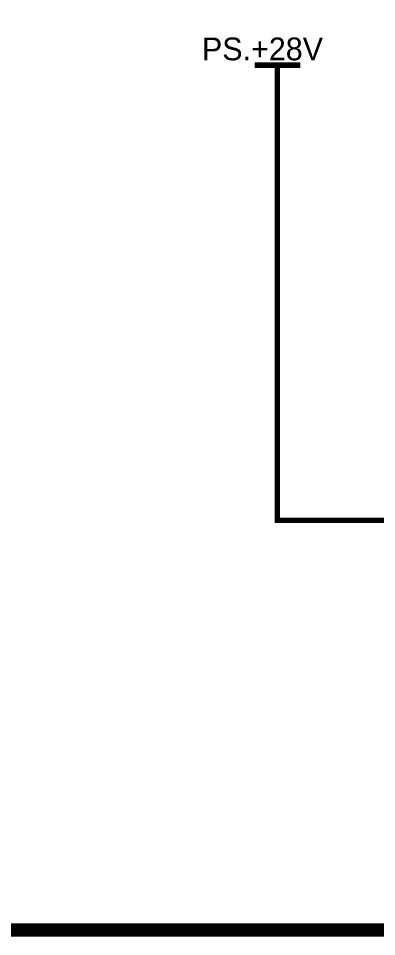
# Model space of a CAD drawing. Header units: inches. Extents: x 0 to 11, y 0 to 8.5.
# Drawn here: x 7.631 to 8.417, y 2.185 to 4.203 of the extents above; entities that cross this region are included whole.
import ezdxf

# ---------------------------------------------------------------- set-up
doc = ezdxf.new("R2010")
doc.units = ezdxf.units.IN
doc.header["$MEASUREMENT"] = 0
doc.layers.add('Sheet', color=255, linetype='Continuous')

msp = doc.modelspace()

# ---------------------------------------------------------------- linework, layer by layer
at = {"layer": 'Sheet', "const_width": 0.0295}
msp.add_lwpolyline([(6.3001, 7.8999), (10.2991, 7.8999), (10.2991, 2.1996), (6.3001, 2.1996), (6.3001, 7.8999)], close=True, dxfattribs=at)
at = {"layer": 'Sheet', "const_width": 0.0118}
for points in [[(8.1495, 4.0999), (8.2496, 4.0999)], [(8.1995, 3.9998), (8.1995, 4.0999)], [(9.2993, 3.0999), (8.1995, 3.0999), (8.1995, 3.9998)]]:
    msp.add_lwpolyline(points, dxfattribs=at)

# ---------------------------------------------------------------- texts
at = {"layer": 'Sheet'}
msp.add_text('PS.+28V', height=0.05004, dxfattribs=at).set_placement((8.0338, 4.1106))

doc.saveas('drawing.dxf')
